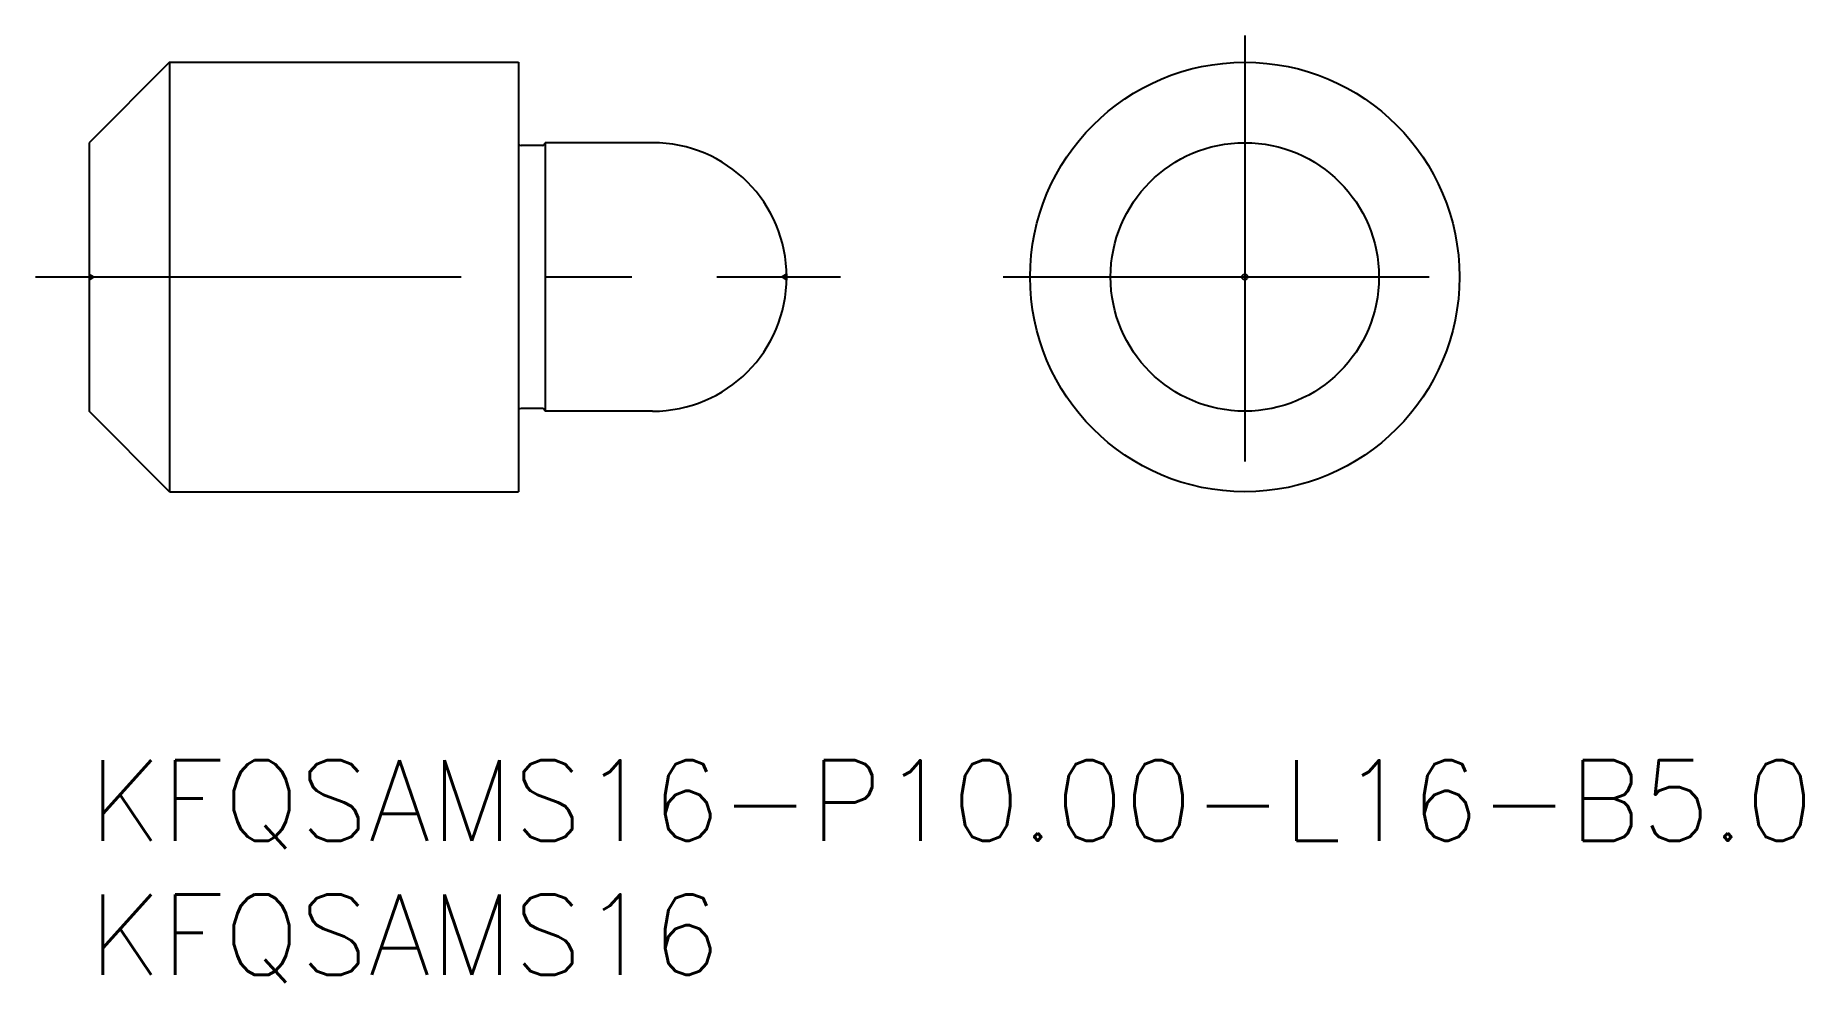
# Model space of a CAD drawing. Extents: x -2 to 63.9, y -8.3 to 27.
import ezdxf

# ---------------------------------------------------------------- set-up
doc = ezdxf.new("R2010")
doc.units = 0
doc.header["$LTSCALE"] = 0.5
doc.linetypes.add('CENTER', pattern=[50.8, 31.75, -6.35, 6.35, -6.35])
doc.linetypes.add('DASHED', pattern=[19.05, 12.7, -6.35])
doc.layers.get('0').update_dxf_attribs({"linetype": 'CONTINUOUS'})
for name, color, linetype in [('MSM_CENTER', 1, 'CENTER'), ('MSM_CONTINUOUS', 7, 'CONTINUOUS'), ('MSM_DASHED', 4, 'DASHED'), ('MSM_PART_NUMBER', 7, 'CONTINUOUS')]:
    doc.layers.add(name, color=color, linetype=linetype)
doc.styles.get("Standard").update_dxf_attribs({"font": 'txt.shx', "height": 3, "bigfont": 'bigfont.shx'})

# ---------------------------------------------------------------- blocks, each defined once
blk = doc.blocks.new('*U8')
at = {"layer": 'MSM_PART_NUMBER'}
blk.add_text('KFQSAMS16-P10.00-L16-B5.0', height=3, dxfattribs=at).set_placement((0, -3))
blk = doc.blocks.new('*U9')
at = {"layer": 'MSM_PART_NUMBER'}
blk.add_text('KFQSAMS16', height=3, dxfattribs=at).set_placement((0, -8))

msp = doc.modelspace()

# ---------------------------------------------------------------- linework, layer by layer
at = {"layer": 'MSM_CENTER'}
for p, q in [((43.073, 27), (43.073, 9)), ((-2, 18), (28, 18)), ((34.073, 18), (52.073, 18))]:
    msp.add_line(p, q, dxfattribs=at)
at = {"layer": 'MSM_CONTINUOUS'}
for p, q in [((3, 26), (0, 23)), ((3, 26), (16, 26)), ((3, 26), (3, 10)), ((16, 26), (16, 10)), ((0, 23), (0, 13)), ((16.9, 22.9), (16.1, 22.9)), ((17, 23), (17, 13)), ((21, 23), (17, 23)), ((3, 10), (0, 13)), ((16.9, 13.1), (16.1, 13.1)), ((21, 13), (17, 13)), ((3, 10), (16, 10))]:
    msp.add_line(p, q, dxfattribs=at)
for radius in [8, 5, 0.1]:
    msp.add_circle((43.073, 18), radius, dxfattribs=at)
for centre, radius, start, end in [((16.1, 23), 0.1, 180, 270), ((16.9, 23), 0.1, 270, 0), ((21, 18), 5, 270, 90), ((16.1, 13), 0.1, 90, 180), ((16.9, 13), 0.1, 0, 90)]:
    msp.add_arc(centre, radius, start, end, dxfattribs=at)
at = {"layer": 'MSM_DASHED'}
for p, q in [((0, 18.1), (0.173, 18)), ((0, 17.9), (0.173, 18)), ((25.999, 18.1), (25.826, 18)), ((25.999, 17.9), (25.826, 18))]:
    msp.add_line(p, q, dxfattribs=at)

# ---------------------------------------------------------------- block references
for name in ['*U8', '*U9']:
    msp.add_blockref(name, (0, 0))

doc.saveas('drawing.dxf')
